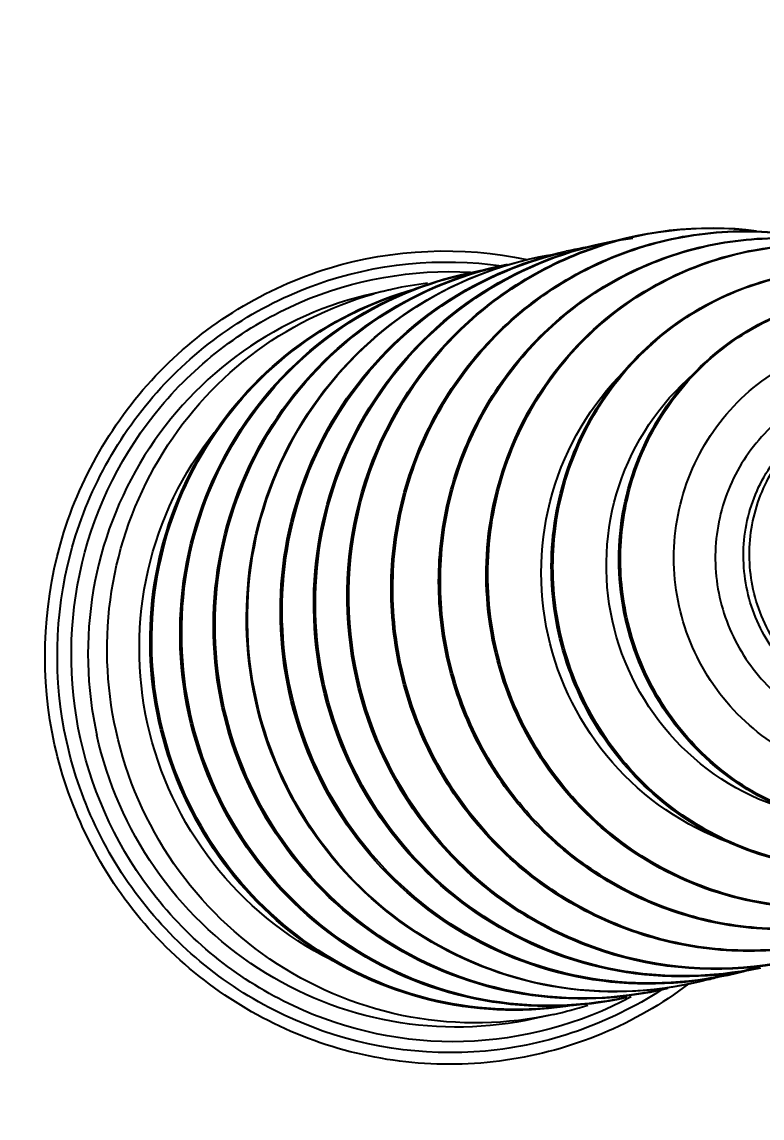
# Model space of a CAD drawing. Extents: x 4438 to 384502, y -178203 to -21188.
# Drawn here: x 374560.8 to 374625.8, y -173493.7 to -173397.5 of the extents above; entities that cross this region are included whole.
import ezdxf

# ---------------------------------------------------------------- set-up
doc = ezdxf.new("R2010")
doc.units = 0
doc.header["$LTSCALE"] = 8
doc.header["$MEASUREMENT"] = 0
doc.layers.get('0').update_dxf_attribs({"linetype": 'CONTINUOUS'})
doc.layers.get('DEFPOINTS').update_dxf_attribs({"linetype": 'CONTINUOUS'})
doc.layers.add('PL', color=5, linetype='CONTINUOUS')
doc.styles.add('DFT', font='simplex', dxfattribs={"width": 0.67, "bigfont": 'dft'})
doc.dimstyles.new('INTE$0', dxfattribs={"dimscale": 5, "dimtxt": 4, "dimasz": 3, "dimexe": 3, "dimexo": 0, "dimgap": 1, "dimtad": 1, "dimdec": 3, "dimdsep": 46, "dimtxsty": 'DFT', "dimcen": 0, "dimclrd": 3, "dimclre": 3, "dimclrt": 6, "dimadec": 0, "dimazin": 0, "dimtfac": 1, "dimtdec": 3, "dimtix": 1, "dimtmove": 1, "dimatfit": 0, "dimfxl": 0, "dimtolj": 1, "dimtzin": 0, "dimarcsym": 0})

# ---------------------------------------------------------------- blocks, each defined once
blk = doc.blocks.new('*D73')
at = {"color": 3, "lineweight": -2}
for p, q in [((374336.405, -173489.876), (374336.405, -173815.018)), ((374719.272, -173492.017), (374719.272, -173815.018)), ((374366.405, -173800.018), (374689.272, -173800.018))]:
    blk.add_line(p, q, dxfattribs=at)
at = {"color": 3}
for points in [[(374366.405, -173795.018), (374366.405, -173805.018), (374336.405, -173800.018)], [(374689.272, -173805.018), (374689.272, -173795.018), (374719.272, -173800.018)]]:
    blk.add_solid(points, dxfattribs=at)
at = {"layer": 'DEFPOINTS', "color": 0}
for p in [(374336.405, -173489.876), (374719.272, -173492.017), (374719.272, -173800.018)]:
    blk.add_point(p, dxfattribs=at)
at = {"color": 6, "insert": (374527.838, -173760.732), "char_height": 45, "attachment_point": 5, "style": 'DFT'}
blk.add_mtext('\\A1;24.25"', dxfattribs=at)

msp = doc.modelspace()

# ---------------------------------------------------------------- linework, layer by layer
at = {"layer": 'PL', "color": 7, "ltscale": 0.5}
for p, q in [((374593.393, -173420.995), (374591.712, -173421.367)), ((374607.5, -173484.625), (374605.819, -173484.998))]:
    msp.add_line(p, q, dxfattribs=at)
for centre, radius, start, end in [((374527.976, -173484.309), 162.592, 283.81178, 63.75286), ((374527.882, -173484.222), 153.659, 270, 65.70221), ((374527.972, -173484.373), 145.332, 32.63286, 69.56606), ((374615.45, -173448.602), 31.681, 97.09273, 102.48419), ((374600.248, -173451.913), 31.669, 102.49994, 105.61311), ((374600.266, -173452.01), 31.768, 96.90633, 102.49462), ((374527.972, -173484.373), 145.332, 283.72929, 4.32637), ((374615.915, -173450.324), 31.574, 281.93302, 287.39809), ((374615.822, -173450.283), 31.681, 282.52768, 287.91897), ((374612.874, -173450.889), 31.763, 284.98301, 287.26996), ((374600.621, -173453.611), 31.768, 282.50539, 288.10078)]:
    msp.add_arc(centre, radius, start, end, dxfattribs=at)
for points, knots in [([(374590.161, -173455.09), (374589.051, -173450.085), (374589.211, -173439.406), (374596.698, -173425.407), (374609.741, -173416.435), (374620.287, -173415.23), (374625.313, -173415.867)], [0, 0, 0, 0, 0.251682, 0.502175, 0.751287, 1, 1, 1, 1]), ([(374590.31, -173455.057), (374589.204, -173450.068), (374589.356, -173439.428), (374596.782, -173425.471), (374609.735, -173416.502), (374620.222, -173415.262), (374625.225, -173415.875)], [0, 0, 0, 0, 0.251968, 0.502551, 0.751515, 1, 1, 1, 1]), ([(374593.999, -173454.24), (374593.419, -173451.624), (374592.917, -173446.226), (374594.204, -173438.226), (374597.446, -173430.815), (374602.439, -173424.48), (374608.862, -173419.633), (374616.299, -173416.593), (374624.26, -173415.558), (374629.581, -173416.252), (374632.143, -173416.928)], [0, 0, 0, 0, 0.125926, 0.251647, 0.377035, 0.502024, 0.626659, 0.751072, 0.875453, 1, 1, 1, 1]), ([(374594.148, -173454.206), (374593.569, -173451.596), (374593.067, -173446.21), (374594.346, -173438.227), (374597.572, -173430.832), (374602.54, -173424.511), (374608.931, -173419.671), (374616.333, -173416.631), (374624.26, -173415.585), (374629.561, -173416.265), (374632.114, -173416.934)], [0, 0, 0, 0, 0.126092, 0.251944, 0.377405, 0.502395, 0.626965, 0.751271, 0.875538, 1, 1, 1, 1]), ([(374563.717, -173460.953), (374562.448, -173455.228), (374562.77, -173442.972), (374571.864, -173427.205), (374587.318, -173417.698), (374599.481, -173417.189), (374605.144, -173418.384)], [0, 0, 0, 0, 0.251865, 0.502398, 0.75139, 1, 1, 1, 1]), ([(374587.227, -173455.741), (374586.258, -173451.373), (374586.122, -173442.147), (374591.455, -173429.486), (374601.398, -173420.071), (374610.056, -173417.061), (374614.442, -173416.511)], [0, 0, 0, 0, 0.25154, 0.502137, 0.751456, 1, 1, 1, 1]), ([(374587.376, -173455.708), (374586.466, -173451.602), (374586.233, -173442.965), (374590.777, -173430.927), (374599.511, -173421.547), (374607.324, -173418.023), (374611.367, -173417.093)], [0, 0, 0, 0, 0.251707, 0.502423, 0.751721, 1, 1, 1, 1]), ([(374598.138, -173453.322), (374597.586, -173450.831), (374597.103, -173445.691), (374598.305, -173438.069), (374601.355, -173430.995), (374606.066, -173424.927), (374612.138, -173420.253), (374619.186, -173417.274), (374626.753, -173416.182), (374631.829, -173416.762), (374634.28, -173417.364)], [0, 0, 0, 0, 0.125918, 0.251632, 0.377024, 0.502022, 0.626668, 0.751088, 0.875467, 1, 1, 1, 1]), ([(374598.288, -173453.289), (374597.737, -173450.804), (374597.253, -173445.678), (374598.445, -173438.076), (374601.476, -173431.022), (374606.157, -173424.968), (374612.193, -173420.3), (374619.201, -173417.318), (374626.729, -173416.211), (374631.784, -173416.773), (374634.225, -173417.365)], [0, 0, 0, 0, 0.12609, 0.251941, 0.377409, 0.50241, 0.626991, 0.751302, 0.875561, 1, 1, 1, 1]), ([(374602.278, -173452.404), (374601.559, -173449.161), (374601.225, -173442.382), (374604.142, -173432.689), (374610.134, -173424.557), (374618.511, -173418.967), (374628.284, -173416.584), (374638.293, -173417.698), (374647.342, -173422.154), (374652.042, -173427.017), (374653.909, -173429.752)], [0, 0, 0, 0, 0.125834, 0.25133, 0.376313, 0.500834, 0.625157, 0.749637, 0.874558, 1, 1, 1, 1]), ([(374602.427, -173452.371), (374601.812, -173449.597), (374601.388, -173443.841), (374603.248, -173435.428), (374607.443, -173427.927), (374613.618, -173421.995), (374621.243, -173418.145), (374629.659, -173416.715), (374638.129, -173417.825), (374643.331, -173420.198), (374645.694, -173421.728)], [0, 0, 0, 0, 0.126096, 0.251883, 0.377177, 0.501939, 0.626317, 0.750589, 0.875069, 1, 1, 1, 1]), ([(374564.773, -173460.719), (374563.577, -173455.323), (374563.798, -173443.798), (374572.01, -173428.779), (374586.183, -173419.282), (374597.57, -173418.173), (374602.967, -173418.962)], [0, 0, 0, 0, 0.251841, 0.50242, 0.751475, 1, 1, 1, 1]), ([(374581.33, -173457.048), (374580.389, -173452.804), (374580.204, -173443.855), (374585.151, -173431.477), (374594.513, -173422.049), (374602.776, -173418.764), (374607.006, -173418.018)], [0, 0, 0, 0, 0.251501, 0.502106, 0.751464, 1, 1, 1, 1]), ([(374581.413, -173457.03), (374580.441, -173452.648), (374580.307, -173443.394), (374585.665, -173430.705), (374595.646, -173421.292), (374604.328, -173418.304), (374608.72, -173417.77)], [0, 0, 0, 0, 0.251808, 0.502509, 0.751708, 1, 1, 1, 1]), ([(374584.299, -173456.39), (374583.383, -173452.261), (374583.159, -173443.57), (374587.774, -173431.468), (374596.622, -173422.068), (374604.52, -173418.574), (374608.601, -173417.671)], [0, 0, 0, 0, 0.251464, 0.502073, 0.751466, 1, 1, 1, 1]), ([(374584.46, -173456.354), (374583.551, -173452.256), (374583.316, -173443.635), (374587.842, -173431.616), (374596.547, -173422.241), (374604.339, -173418.708), (374608.372, -173417.771)], [0, 0, 0, 0, 0.251705, 0.502421, 0.751721, 1, 1, 1, 1]), ([(374565.987, -173460.45), (374564.874, -173455.428), (374564.946, -173444.748), (374572.073, -173430.562), (374584.711, -173421.05), (374595.149, -173419.219), (374600.212, -173419.514)], [0, 0, 0, 0, 0.251936, 0.502562, 0.751587, 1, 1, 1, 1]), ([(374575.491, -173458.343), (374574.523, -173453.975), (374574.387, -173444.748), (374579.719, -173432.087), (374589.662, -173422.673), (374598.321, -173419.662), (374602.706, -173419.113)], [0, 0, 0, 0, 0.25154, 0.502137, 0.751456, 1, 1, 1, 1]), ([(374578.425, -173457.692), (374577.497, -173453.504), (374577.292, -173444.68), (374582.08, -173432.436), (374591.195, -173423.023), (374599.283, -173419.638), (374603.442, -173418.817)], [0, 0, 0, 0, 0.251484, 0.502091, 0.751466, 1, 1, 1, 1]), ([(374578.574, -173457.659), (374577.653, -173453.505), (374577.437, -173444.758), (374582.125, -173432.602), (374591.079, -173423.211), (374599.05, -173419.776), (374603.158, -173418.914)], [0, 0, 0, 0, 0.251727, 0.502442, 0.751722, 1, 1, 1, 1]), ([(374607.924, -173451.152), (374607.305, -173448.36), (374606.973, -173442.537), (374609.279, -173434.146), (374614.144, -173426.951), (374621.059, -173421.741), (374629.285, -173419.077), (374637.934, -173419.253), (374646.067, -173422.236), (374650.575, -173425.892), (374652.469, -173428.019)], [0, 0, 0, 0, 0.125851, 0.251396, 0.376468, 0.501089, 0.625466, 0.749913, 0.874712, 1, 1, 1, 1]), ([(374608.074, -173451.119), (374607.518, -173448.614), (374607.135, -173443.417), (374608.815, -173435.82), (374612.603, -173429.048), (374618.179, -173423.691), (374625.063, -173420.215), (374632.663, -173418.924), (374640.31, -173419.925), (374645.008, -173422.068), (374647.142, -173423.45)], [0, 0, 0, 0, 0.126096, 0.251883, 0.377177, 0.501939, 0.626317, 0.750589, 0.875069, 1, 1, 1, 1]), ([(374575.64, -173458.309), (374574.73, -173454.204), (374574.497, -173445.567), (374579.042, -173433.529), (374587.775, -173424.149), (374595.589, -173420.625), (374599.631, -173419.695)], [0, 0, 0, 0, 0.251707, 0.502423, 0.751721, 1, 1, 1, 1]), ([(374572.859, -173458.926), (374571.981, -173454.967), (374571.714, -173446.65), (374575.913, -173434.98), (374584.094, -173425.714), (374591.496, -173422.031), (374595.36, -173420.963)], [0, 0, 0, 0, 0.251415, 0.502023, 0.751458, 1, 1, 1, 1]), ([(374573.008, -173458.893), (374572.136, -173454.961), (374571.861, -173446.705), (374575.984, -173435.109), (374584.04, -173425.87), (374591.347, -173422.157), (374595.167, -173421.064)], [0, 0, 0, 0, 0.25165, 0.502366, 0.751712, 1, 1, 1, 1]), ([(374613.78, -173449.854), (374613.121, -173446.878), (374612.959, -173440.614), (374616.284, -173431.89), (374622.675, -173425.11), (374631.172, -173421.34), (374640.466, -173421.165), (374649.124, -173424.61), (374655.824, -173431.111), (374658.325, -173436.857), (374658.985, -173439.832)], [0, 0, 0, 0, 0.125688, 0.250971, 0.375687, 0.5, 0.624313, 0.749029, 0.874312, 1, 1, 1, 1]), ([(374591.712, -173421.368), (374587.633, -173422.272), (374579.736, -173425.769), (374570.891, -173435.177), (374566.277, -173447.293), (374566.504, -173455.996), (374567.42, -173460.132)], [0, 0, 0, 0, 0.248278, 0.497568, 0.74828, 1, 1, 1, 1]), ([(374569.101, -173459.759), (374568.215, -173455.763), (374567.942, -173447.37), (374572.16, -173435.592), (374580.387, -173426.232), (374587.835, -173422.5), (374591.724, -173421.413)], [0, 0, 0, 0, 0.251657, 0.502373, 0.751714, 1, 1, 1, 1]), ([(374613.93, -173449.821), (374613.445, -173447.634), (374613.096, -173443.102), (374614.498, -173436.461), (374617.706, -173430.498), (374622.462, -173425.714), (374628.375, -173422.503), (374634.958, -173421.136), (374641.658, -173421.722), (374645.84, -173423.386), (374647.762, -173424.492)], [0, 0, 0, 0, 0.126103, 0.251905, 0.377233, 0.502037, 0.626446, 0.750716, 0.875152, 1, 1, 1, 1]), ([(374618.514, -173448.805), (374617.969, -173446.348), (374617.835, -173441.178), (374620.573, -173433.981), (374625.837, -173428.391), (374632.834, -173425.285), (374640.489, -173425.142), (374647.622, -173427.985), (374653.145, -173433.35), (374655.209, -173438.092), (374655.753, -173440.549)], [0, 0, 0, 0, 0.12586, 0.251216, 0.375861, 0.5, 0.624139, 0.748784, 0.87414, 1, 1, 1, 1]), ([(374607.011, -173451.355), (374606.109, -173447.285), (374606.342, -173438.578), (374610.79, -173431.075), (374613.726, -173428.152)], [0, 0, 0, 0, 0.501517, 1, 1, 1, 1]), ([(374612.658, -173450.103), (374611.801, -173446.24), (374612.165, -173437.925), (374616.803, -173430.998), (374619.784, -173428.436)], [0, 0, 0, 0, 0.501686, 1, 1, 1, 1]), ([(374652.747, -173443.512), (374651.088, -173437.297), (374649.017, -173433.862), (374644.28, -173430.221), (374638.554, -173428.575), (374632.64, -173429.17), (374627.368, -173431.922), (374623.477, -173436.445), (374621.499, -173442.091), (374621.638, -173446.105), (374622.062, -173448.018)], [0, 0, 0, 0, 0.125793, 0.250987, 0.375513, 0.499648, 0.623881, 0.748647, 0.874088, 1, 1, 1, 1]), ([(374624.496, -173447.478), (374624.297, -173446.579), (374624.072, -173444.738), (374624.272, -173441.968), (374625.001, -173439.294), (374626.233, -173436.818), (374627.919, -173434.636), (374629.995, -173432.831), (374632.381, -173431.474), (374634.121, -173430.902), (374635.007, -173430.705)], [0, 0, 0, 0, 0.125913, 0.251684, 0.377201, 0.502384, 0.627204, 0.751688, 0.875914, 1, 1, 1, 1]), ([(374625.02, -173447.362), (374624.826, -173446.485), (374624.602, -173444.689), (374624.778, -173441.987), (374625.458, -173439.37), (374626.619, -173436.935), (374628.217, -173434.771), (374630.195, -173432.957), (374632.479, -173431.56), (374634.154, -173430.941), (374635.011, -173430.715)], [0, 0, 0, 0, 0.125891, 0.251644, 0.377157, 0.502347, 0.627183, 0.751685, 0.875922, 1, 1, 1, 1]), ([(374571.871, -173459.145), (374570.899, -173454.759), (374570.897, -173445.46), (374574.936, -173437.075), (374577.719, -173433.577)], [0, 0, 0, 0, 0.501248, 1, 1, 1, 1]), ([(374658.985, -173439.832), (374659.645, -173442.808), (374659.806, -173449.073), (374656.481, -173457.796), (374650.09, -173464.577), (374641.593, -173468.346), (374632.299, -173468.521), (374623.641, -173465.077), (374616.941, -173458.576), (374614.44, -173452.83), (374613.78, -173449.854)], [0, 0, 0, 0, 0.125688, 0.250971, 0.375687, 0.5, 0.624313, 0.749029, 0.874312, 1, 1, 1, 1]), ([(374655.753, -173440.549), (374656.298, -173443.006), (374656.432, -173448.175), (374653.694, -173455.372), (374648.43, -173460.963), (374641.433, -173464.069), (374633.778, -173464.211), (374626.645, -173461.369), (374621.121, -173456.004), (374619.058, -173451.261), (374618.514, -173448.805)], [0, 0, 0, 0, 0.12586, 0.251216, 0.375861, 0.5, 0.624139, 0.748784, 0.87414, 1, 1, 1, 1]), ([(374622.062, -173448.018), (374622.486, -173449.931), (374624.057, -173453.628), (374628.236, -173457.909), (374633.675, -173460.364), (374639.616, -173460.63), (374645.228, -173458.669), (374649.721, -173454.756), (374652.475, -173449.453), (374652.899, -173445.464), (374652.747, -173443.512)], [0, 0, 0, 0, 0.125912, 0.251353, 0.376118, 0.500351, 0.624486, 0.749012, 0.874207, 1, 1, 1, 1]), ([(374641.111, -173458.238), (374640.225, -173458.434), (374638.406, -173458.651), (374635.67, -173458.429), (374633.026, -173457.671), (374630.575, -173456.406), (374628.413, -173454.683), (374626.622, -173452.567), (374625.27, -173450.142), (374624.696, -173448.378), (374624.496, -173447.478)], [0, 0, 0, 0, 0.124086, 0.248312, 0.372796, 0.497616, 0.622799, 0.748316, 0.874087, 1, 1, 1, 1]), ([(374641.635, -173458.122), (374640.748, -173458.318), (374638.93, -173458.535), (374636.194, -173458.313), (374633.55, -173457.555), (374631.099, -173456.29), (374628.937, -173454.566), (374627.146, -173452.451), (374625.794, -173450.026), (374625.22, -173448.262), (374625.02, -173447.362)], [0, 0, 0, 0, 0.124086, 0.248312, 0.372796, 0.497616, 0.622799, 0.748317, 0.874086, 1, 1, 1, 1]), ([(374628.276, -173466.729), (374624.491, -173465.667), (374617.359, -173461.35), (374613.514, -173453.967), (374612.658, -173450.103)], [0, 0, 0, 0, 0.498314, 1, 1, 1, 1]), ([(374657.659, -173454.233), (374656.707, -173456.463), (374654.092, -173460.644), (374648.44, -173465.362), (374641.606, -173468.073), (374634.267, -173468.502), (374627.147, -173466.609), (374620.945, -173462.583), (374616.265, -173456.833), (374614.458, -173452.205), (374613.93, -173449.821)], [0, 0, 0, 0, 0.12518, 0.249812, 0.374103, 0.498395, 0.623028, 0.748208, 0.87393, 1, 1, 1, 1]), ([(374658.645, -173451.112), (374658.109, -173454.38), (374655.905, -173460.774), (374649.586, -173468.638), (374640.986, -173473.877), (374631.122, -173475.848), (374621.167, -173474.322), (374612.299, -173469.485), (374605.559, -173461.932), (374602.997, -173455.648), (374602.278, -173452.404)], [0, 0, 0, 0, 0.125442, 0.250362, 0.374842, 0.499165, 0.623687, 0.748669, 0.874166, 1, 1, 1, 1]), ([(374622.906, -173469.547), (374619.008, -173468.138), (374611.806, -173463.219), (374607.913, -173455.425), (374607.011, -173451.355)], [0, 0, 0, 0, 0.498483, 1, 1, 1, 1]), ([(374658.071, -173453.298), (374657.253, -173456.025), (374654.711, -173461.243), (374648.601, -173467.382), (374640.836, -173471.196), (374632.256, -173472.257), (374623.787, -173470.457), (374616.338, -173465.992), (374610.703, -173459.362), (374608.543, -173453.945), (374607.924, -173451.152)], [0, 0, 0, 0, 0.125287, 0.250086, 0.374533, 0.498911, 0.623531, 0.748604, 0.874149, 1, 1, 1, 1]), ([(374655.177, -173459.682), (374653.827, -173461.837), (374650.475, -173465.765), (374643.968, -173469.906), (374636.534, -173471.948), (374628.825, -173471.707), (374621.508, -173469.209), (374615.212, -173464.672), (374610.478, -173458.497), (374608.629, -173453.625), (374608.074, -173451.119)], [0, 0, 0, 0, 0.124931, 0.249411, 0.373683, 0.498061, 0.622823, 0.748117, 0.873904, 1, 1, 1, 1]), ([(374654.593, -173461.855), (374653.098, -173464.24), (374649.386, -173468.59), (374642.179, -173473.176), (374633.947, -173475.438), (374625.409, -173475.172), (374617.305, -173472.405), (374610.332, -173467.38), (374605.09, -173460.541), (374603.042, -173455.146), (374602.427, -173452.371)], [0, 0, 0, 0, 0.124931, 0.249411, 0.373683, 0.498061, 0.622823, 0.748117, 0.873904, 1, 1, 1, 1]), ([(374646.095, -173470.632), (374644.129, -173472.215), (374639.773, -173474.886), (374632.453, -173477.096), (374624.806, -173477.377), (374617.326, -173475.707), (374610.491, -173472.198), (374604.737, -173467.076), (374600.425, -173460.676), (374598.691, -173455.813), (374598.138, -173453.322)], [0, 0, 0, 0, 0.124533, 0.248912, 0.373332, 0.497978, 0.622976, 0.748368, 0.874082, 1, 1, 1, 1]), ([(374646.043, -173470.657), (374644.081, -173472.226), (374639.737, -173474.871), (374632.446, -173477.051), (374624.834, -173477.31), (374617.39, -173475.631), (374610.589, -173472.123), (374604.86, -173467.01), (374600.567, -173460.624), (374598.839, -173455.774), (374598.288, -173453.289)], [0, 0, 0, 0, 0.124439, 0.248698, 0.373009, 0.49759, 0.622591, 0.748059, 0.87391, 1, 1, 1, 1]), ([(374644.343, -173471.93), (374642.307, -173473.626), (374637.779, -173476.505), (374630.125, -173478.933), (374622.099, -173479.323), (374614.229, -173477.644), (374607.025, -173474.014), (374600.954, -173468.667), (374596.405, -173461.96), (374594.579, -173456.855), (374593.999, -173454.24)], [0, 0, 0, 0, 0.124548, 0.248928, 0.373341, 0.497976, 0.622965, 0.748353, 0.874074, 1, 1, 1, 1]), ([(374644.312, -173471.939), (374642.281, -173473.624), (374637.764, -173476.482), (374630.138, -173478.885), (374622.143, -173479.258), (374614.305, -173477.574), (374607.13, -173473.945), (374601.082, -173468.606), (374596.548, -173461.911), (374594.727, -173456.817), (374594.148, -173454.206)], [0, 0, 0, 0, 0.124462, 0.248729, 0.373035, 0.497605, 0.622595, 0.748056, 0.873908, 1, 1, 1, 1]), ([(374625.661, -173480.558), (374621.578, -173481.47), (374612.935, -173481.651), (374600.927, -173476.875), (374591.617, -173467.853), (374588.143, -173459.873), (374587.227, -173455.741)], [0, 0, 0, 0, 0.248534, 0.497926, 0.748535, 1, 1, 1, 1]), ([(374625.444, -173480.564), (374621.387, -173481.431), (374612.816, -173481.54), (374600.934, -173476.731), (374591.726, -173467.741), (374588.286, -173459.814), (374587.376, -173455.708)], [0, 0, 0, 0, 0.248279, 0.497577, 0.748292, 1, 1, 1, 1]), ([(374638.601, -173475.779), (374634.315, -173478.482), (374624.247, -173481.849), (374608.634, -173479.232), (374595.93, -173469.708), (374591.27, -173460.096), (374590.161, -173455.09)], [0, 0, 0, 0, 0.248713, 0.497825, 0.748318, 1, 1, 1, 1]), ([(374638.516, -173475.811), (374634.241, -173478.481), (374624.212, -173481.791), (374608.682, -173479.137), (374596.051, -173469.626), (374591.416, -173460.047), (374590.31, -173455.057)], [0, 0, 0, 0, 0.248485, 0.497449, 0.748032, 1, 1, 1, 1]), ([(374622.694, -173481.209), (374618.613, -173482.116), (374609.977, -173482.29), (374597.983, -173477.51), (374588.684, -173468.492), (374585.214, -173460.519), (374584.299, -173456.39)], [0, 0, 0, 0, 0.248534, 0.497927, 0.748536, 1, 1, 1, 1]), ([(374622.444, -173481.216), (374618.392, -173482.072), (374609.836, -173482.164), (374597.983, -173477.347), (374588.799, -173468.366), (374585.368, -173460.453), (374584.46, -173456.354)], [0, 0, 0, 0, 0.248279, 0.497579, 0.748295, 1, 1, 1, 1]), ([(374617.527, -173482.353), (374613.41, -173483.366), (374604.65, -173483.716), (374592.411, -173479.037), (374582.897, -173469.963), (374579.353, -173461.88), (374578.425, -173457.692)], [0, 0, 0, 0, 0.248534, 0.497909, 0.748517, 1, 1, 1, 1]), ([(374617.23, -173482.384), (374613.143, -173483.339), (374604.467, -173483.595), (374592.382, -173478.868), (374582.996, -173469.832), (374579.495, -173461.814), (374578.574, -173457.659)], [0, 0, 0, 0, 0.248278, 0.497558, 0.748273, 1, 1, 1, 1]), ([(374621.086, -173481.573), (374616.937, -173482.683), (374608.062, -173483.195), (374595.596, -173478.606), (374585.883, -173469.479), (374582.27, -173461.291), (374581.33, -173457.048)], [0, 0, 0, 0, 0.248536, 0.497895, 0.748499, 1, 1, 1, 1]), ([(374593.931, -173476.343), (374590.802, -173474.031), (374585.328, -173468.213), (374582.258, -173460.842), (374581.413, -173457.03)], [0, 0, 0, 0, 0.499136, 1, 1, 1, 1]), ([(374613.926, -173483.16), (374609.842, -173484.071), (374601.199, -173484.253), (374589.192, -173479.477), (374579.881, -173470.455), (374576.407, -173462.475), (374575.491, -173458.343)], [0, 0, 0, 0, 0.248534, 0.497926, 0.748535, 1, 1, 1, 1]), ([(374613.708, -173483.166), (374609.652, -173484.033), (374601.08, -173484.142), (374589.198, -173479.333), (374579.99, -173470.342), (374576.551, -173462.415), (374575.64, -173458.309)], [0, 0, 0, 0, 0.248279, 0.497577, 0.748292, 1, 1, 1, 1]), ([(374587.978, -173479.847), (374583.976, -173477.853), (374576.772, -173471.96), (374572.844, -173463.532), (374571.871, -173459.145)], [0, 0, 0, 0, 0.498752, 1, 1, 1, 1]), ([(374609.302, -173483.822), (374605.348, -173484.488), (374597.082, -173484.28), (374585.749, -173479.34), (374577.011, -173470.538), (374573.736, -173462.886), (374572.859, -173458.926)], [0, 0, 0, 0, 0.248542, 0.497977, 0.748585, 1, 1, 1, 1]), ([(374609.081, -173483.813), (374605.156, -173484.436), (374596.965, -173484.16), (374585.757, -173479.192), (374577.12, -173470.424), (374573.88, -173462.825), (374573.008, -173458.893)], [0, 0, 0, 0, 0.248288, 0.497634, 0.748349, 1, 1, 1, 1]), ([(374614.302, -173483.087), (374609.838, -173485.494), (374599.604, -173488.244), (374584.132, -173484.964), (374571.679, -173475.119), (374567.1, -173465.471), (374565.987, -173460.45)], [0, 0, 0, 0, 0.248413, 0.497438, 0.748064, 1, 1, 1, 1]), ([(374605.819, -173484.998), (374601.74, -173485.902), (374593.105, -173486.07), (374581.112, -173481.282), (374571.81, -173472.251), (374568.337, -173464.267), (374567.42, -173460.132)], [0, 0, 0, 0, 0.248278, 0.497568, 0.74828, 1, 1, 1, 1]), ([(374607.5, -173484.625), (374603.421, -173485.53), (374594.786, -173485.698), (374582.793, -173480.909), (374573.491, -173471.878), (374570.018, -173463.895), (374569.101, -173459.759)], [0, 0, 0, 0, 0.248279, 0.497569, 0.748284, 1, 1, 1, 1]), ([(374619.346, -173481.955), (374617.014, -173483.719), (374611.882, -173486.67), (374603.342, -173489.021), (374594.473, -173489.158), (374582.998, -173486.408), (374570.458, -173477.672), (374564.988, -173466.685), (374563.717, -173460.953)], [0, 0, 0, 0, 0.124918, 0.249698, 0.374558, 0.499678, 0.74919, 1, 1, 1, 1]), ([(374616.952, -173482.476), (374612.391, -173485.455), (374601.608, -173489.228), (374584.78, -173486.581), (374571.025, -173476.441), (374565.968, -173466.105), (374564.773, -173460.719)], [0, 0, 0, 0, 0.248601, 0.497656, 0.748216, 1, 1, 1, 1]), ([(374622.748, -173481.072), (374617.997, -173482.622), (374607.572, -173483.441), (374597.969, -173479.326), (374593.931, -173476.343)], [0, 0, 0, 0, 0.498835, 1, 1, 1, 1])]:
    msp.add_open_spline(points, degree=3, knots=knots, dxfattribs=at)

# ---------------------------------------------------------------- dimensions: what is measured, and where the dimension line sits
at = {"color": 1}
dim = msp.add_linear_dim(base=(374719.272, -173800.018), p1=(374336.405, -173489.876), p2=(374719.272, -173492.017), text='24.25"', dimstyle='INTE$0', override={"dimtxt": 9, "dimasz": 6, "dimgap": 2.5, "dimdec": 2, "dimtdec": 2}, dxfattribs=at)
dim.commit()
dim.dimension.update_dxf_attribs({"geometry": '*D73', "text_midpoint": (374527.838, -173760.732)})

doc.saveas('drawing.dxf')
